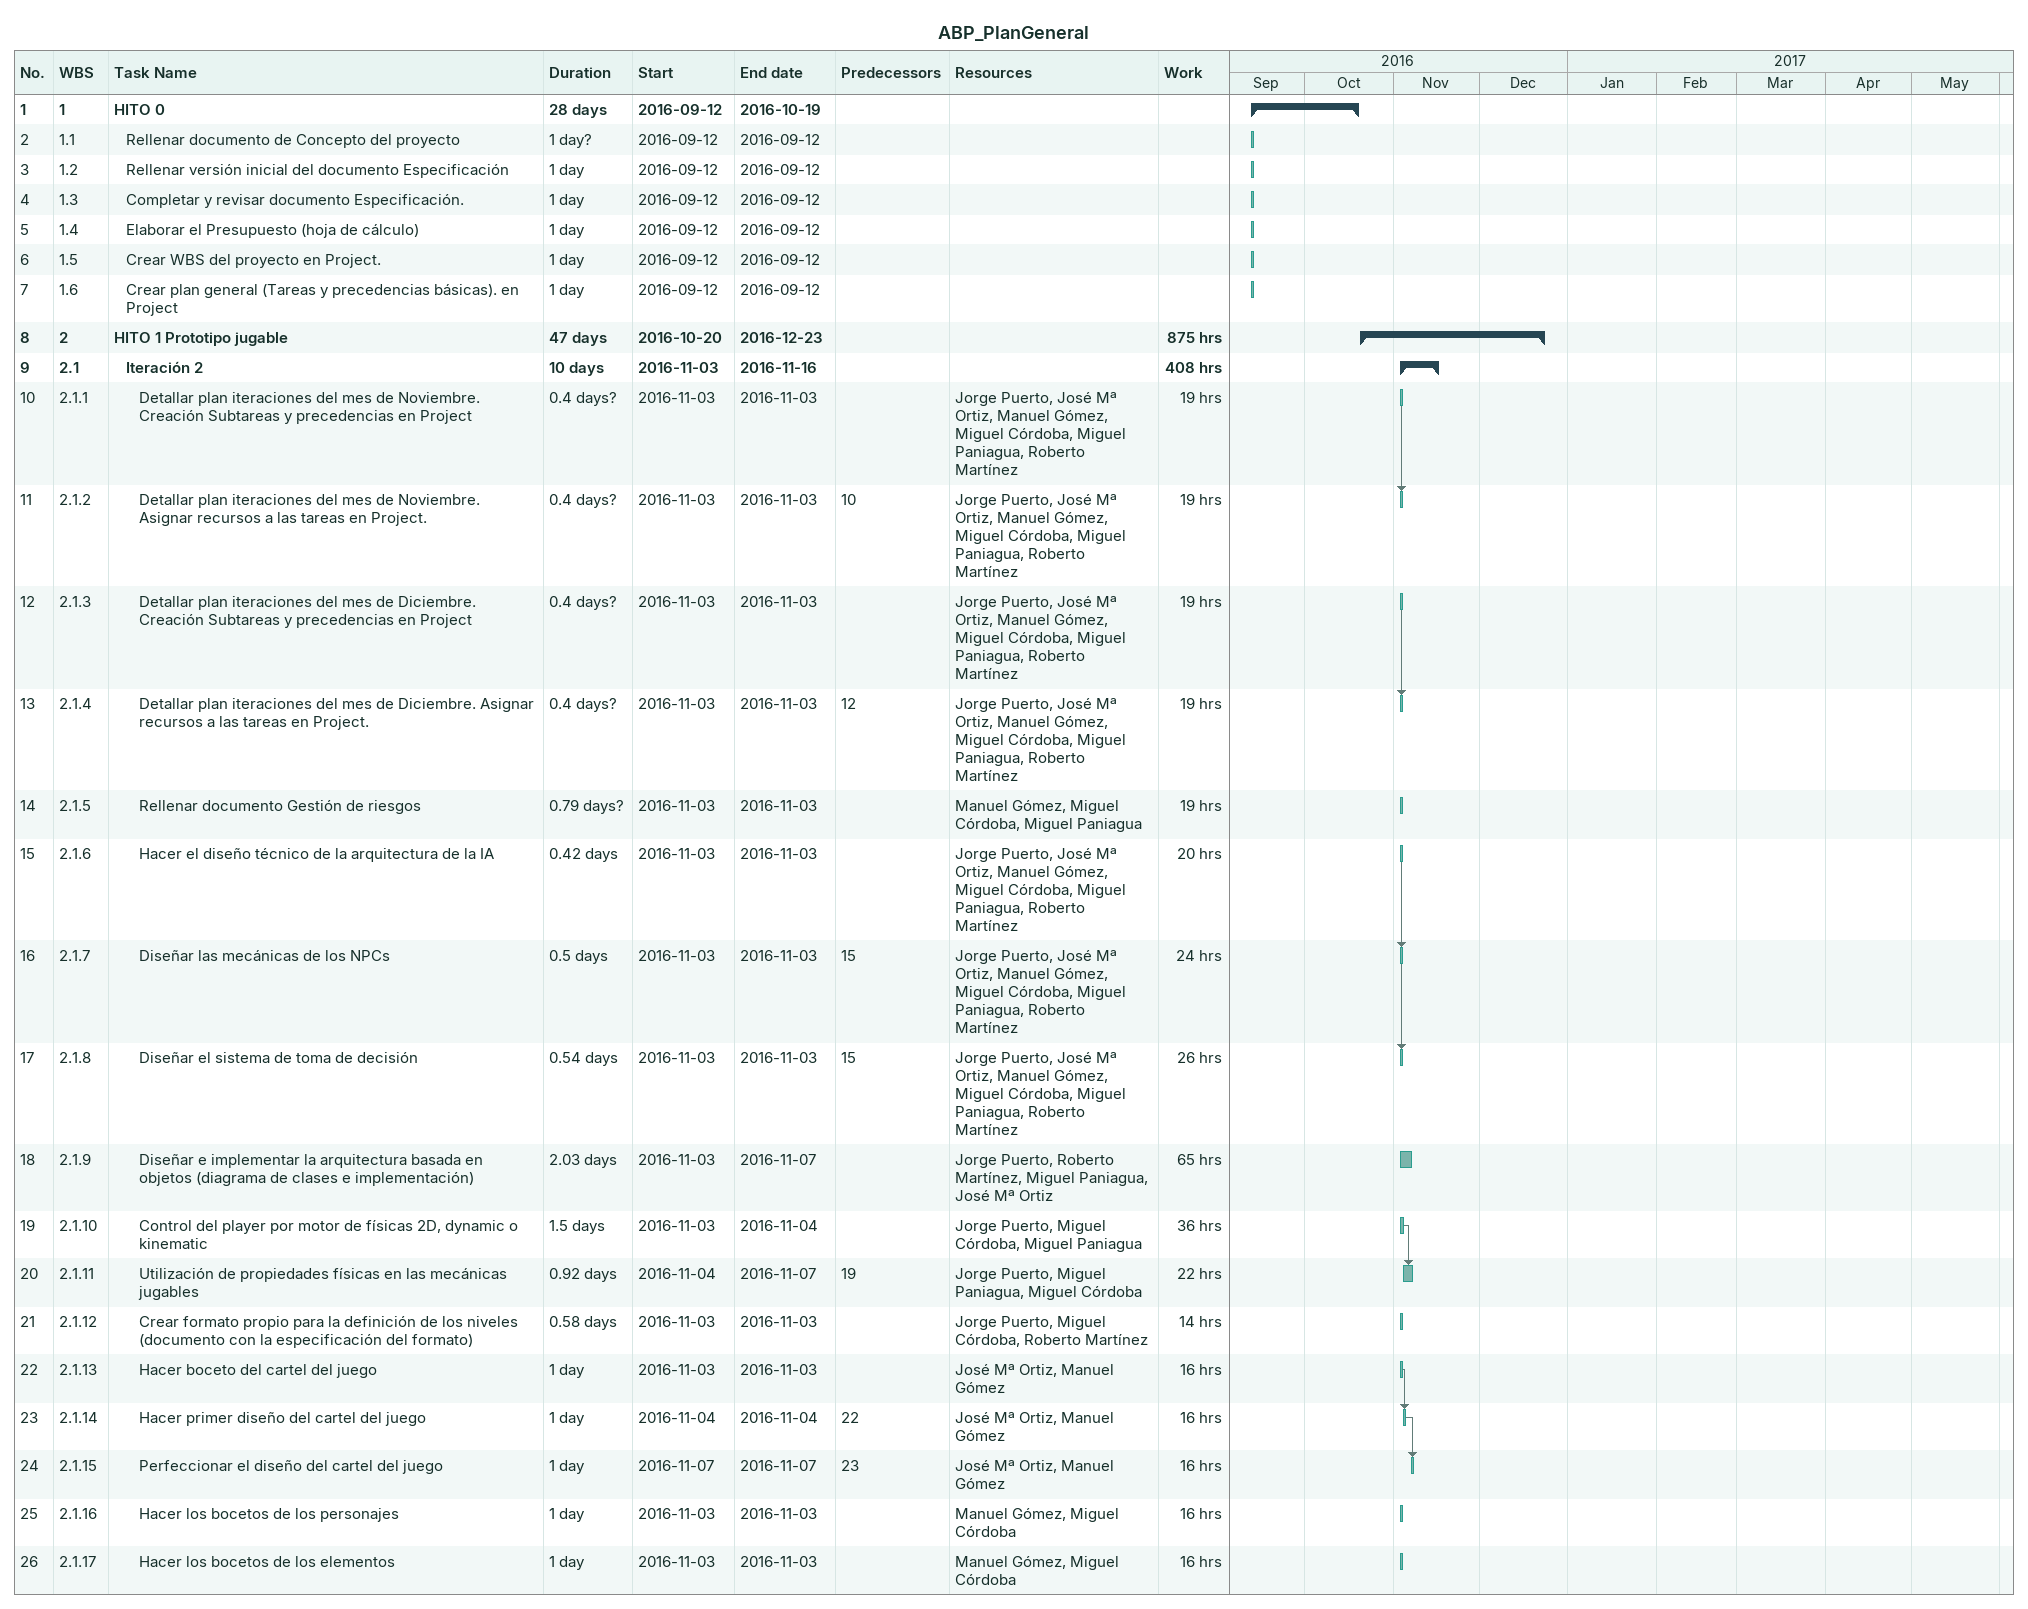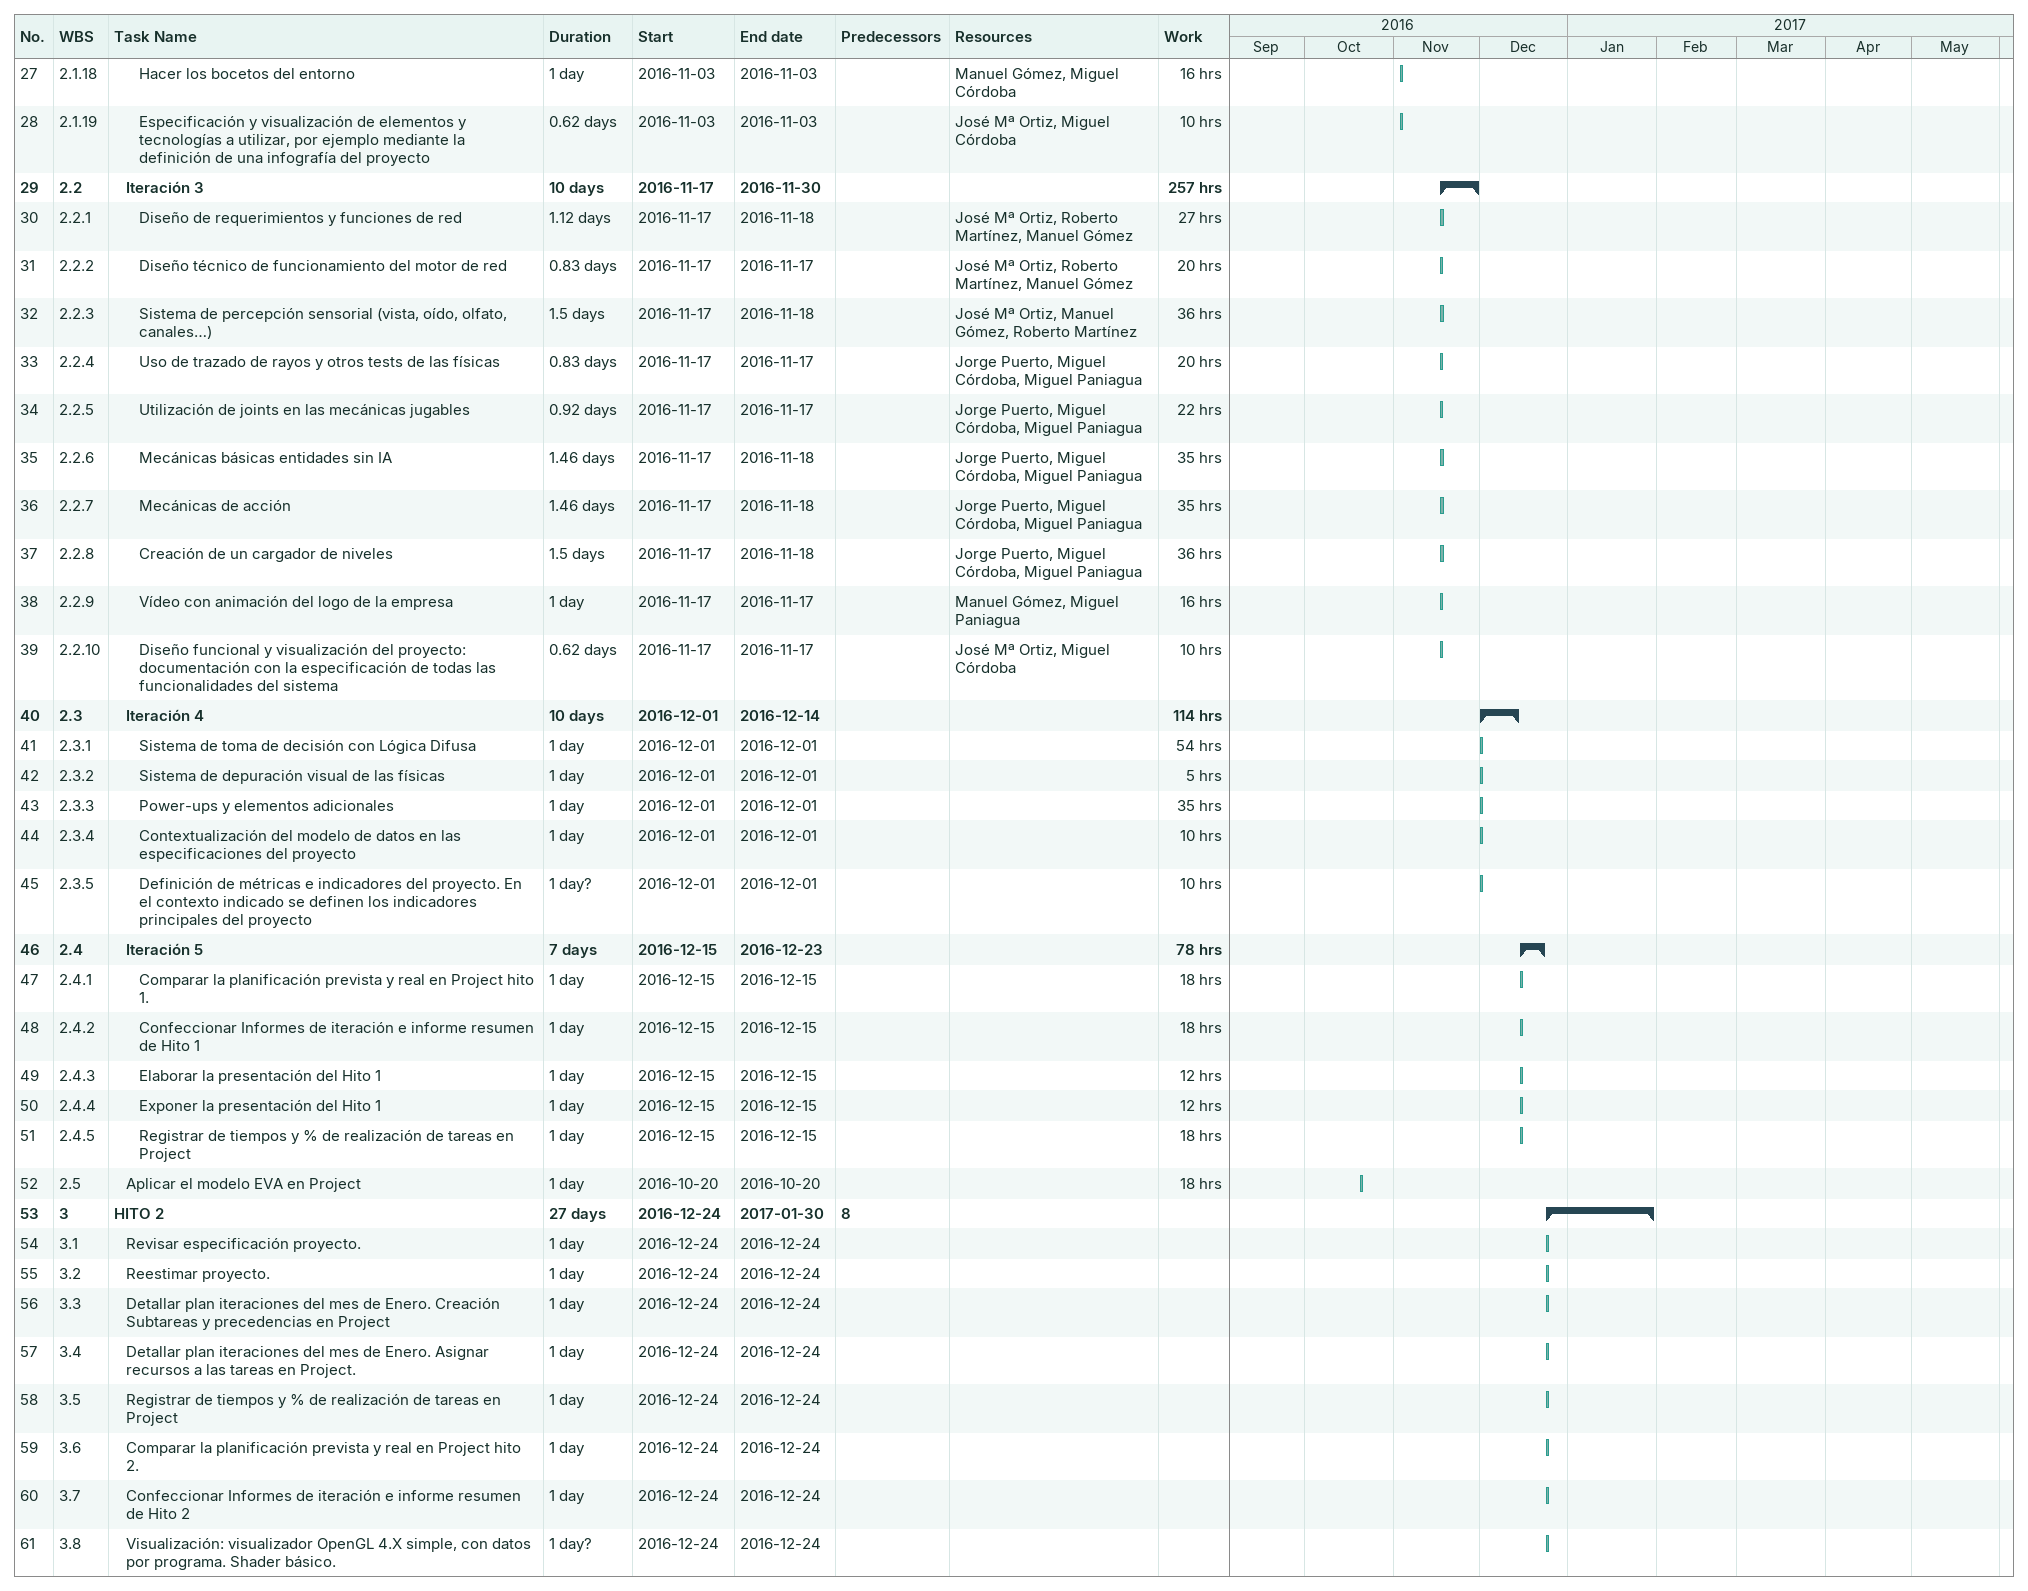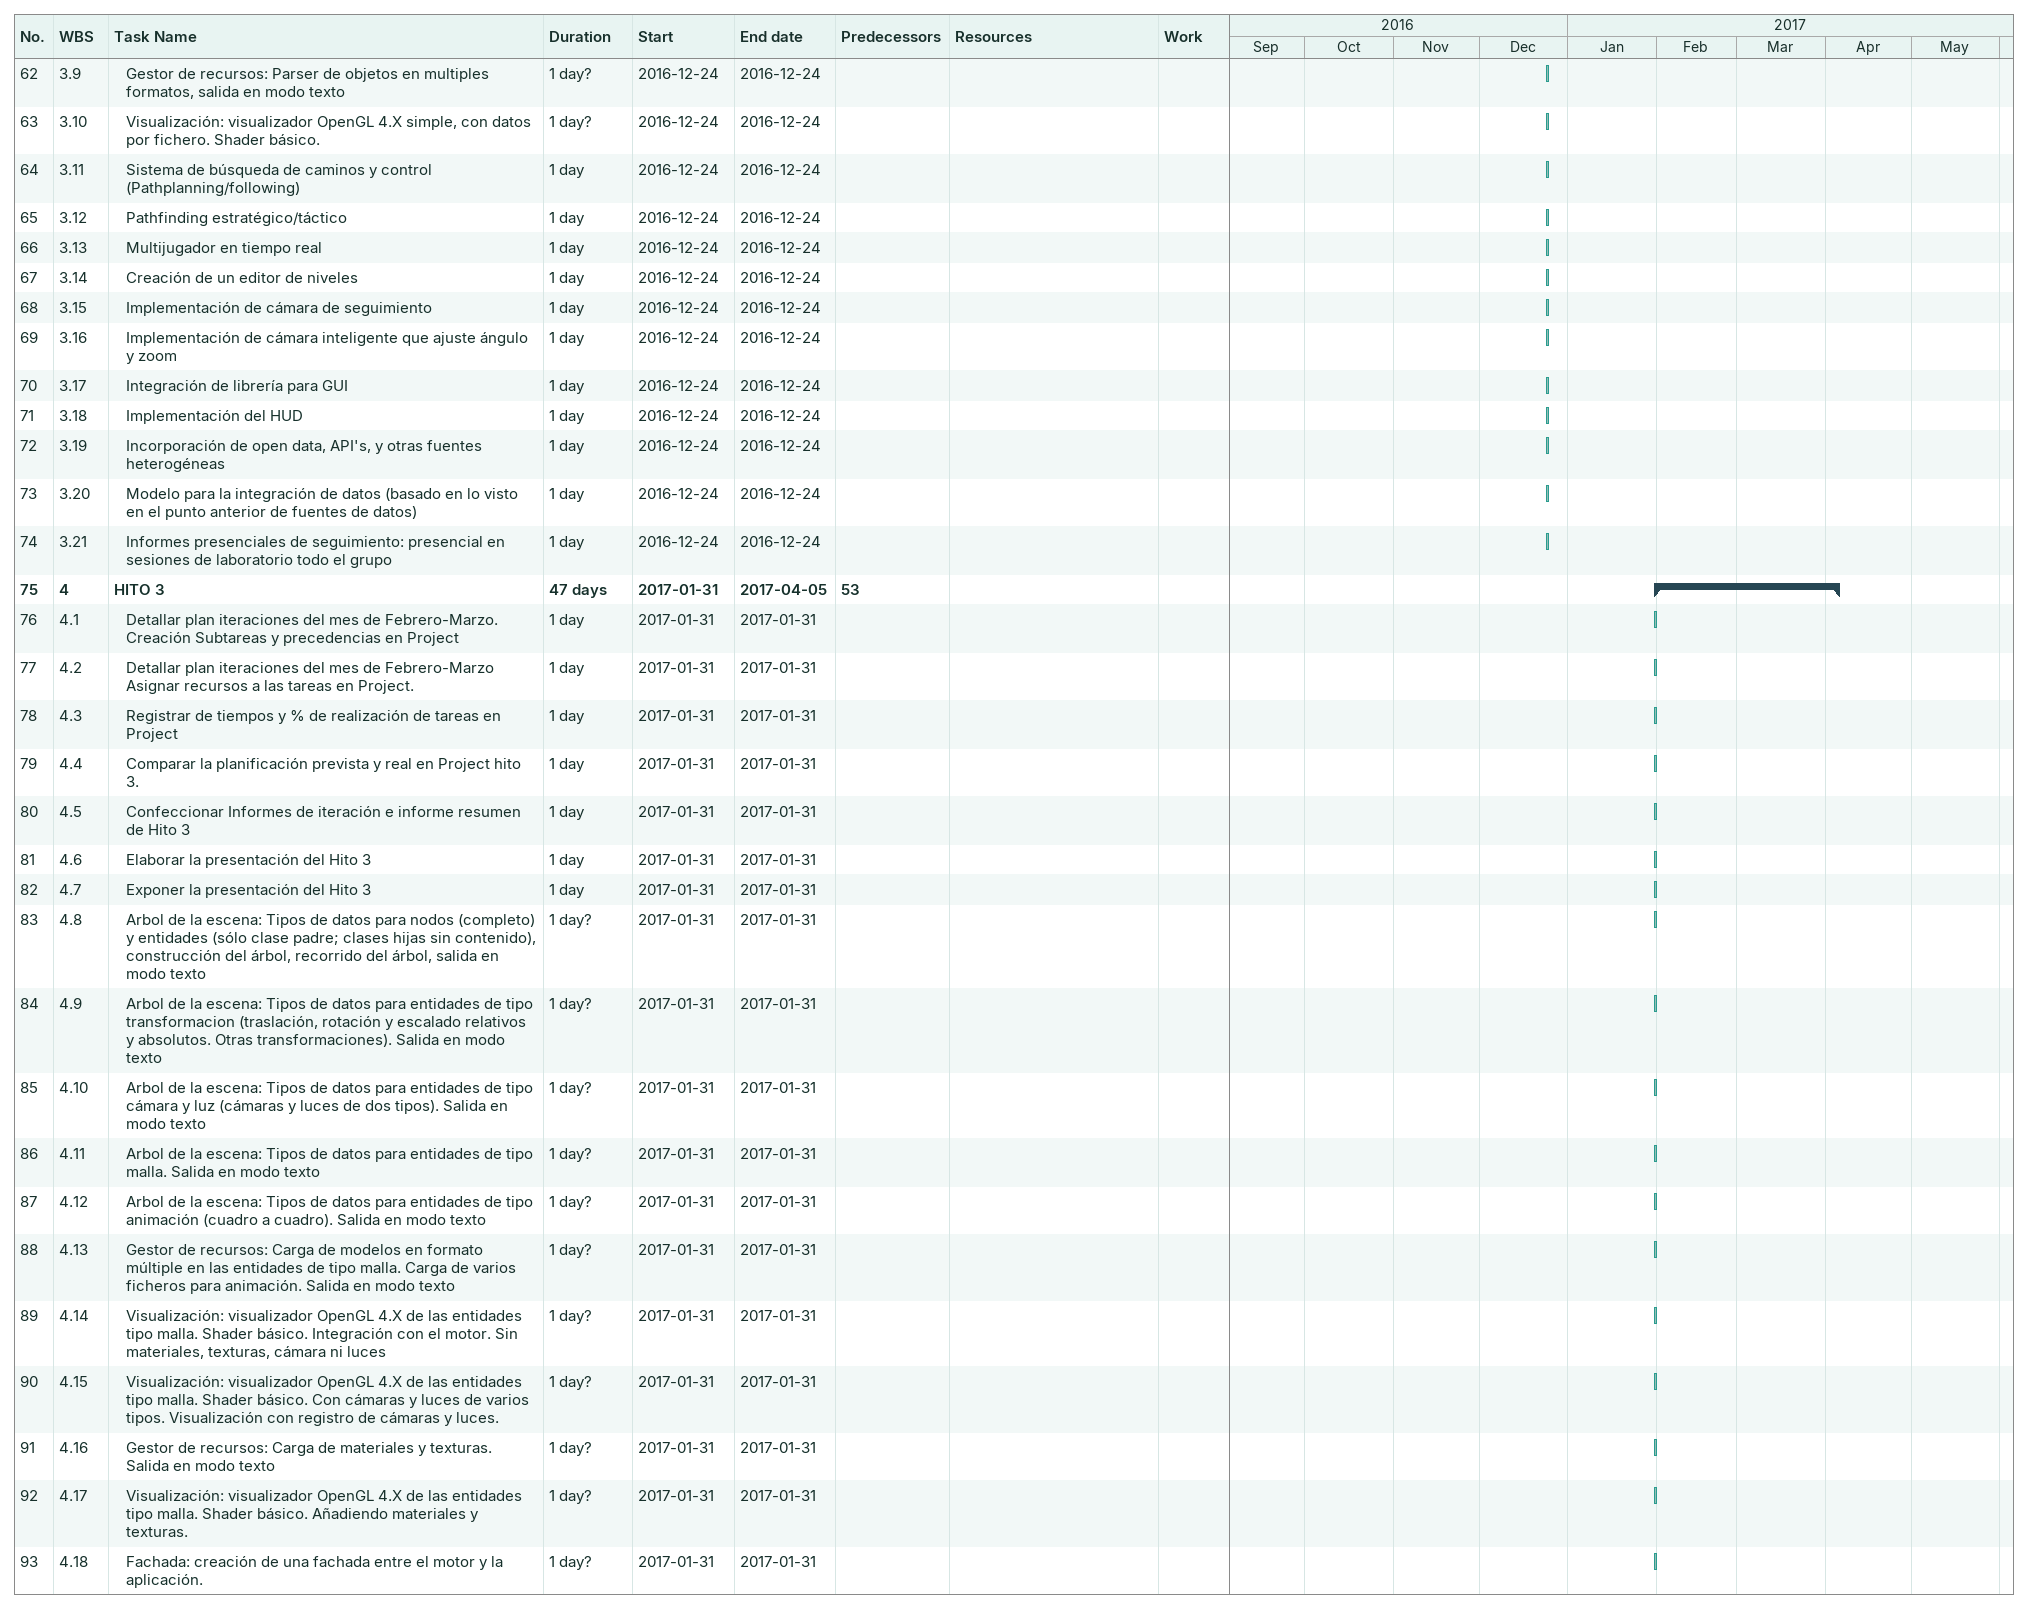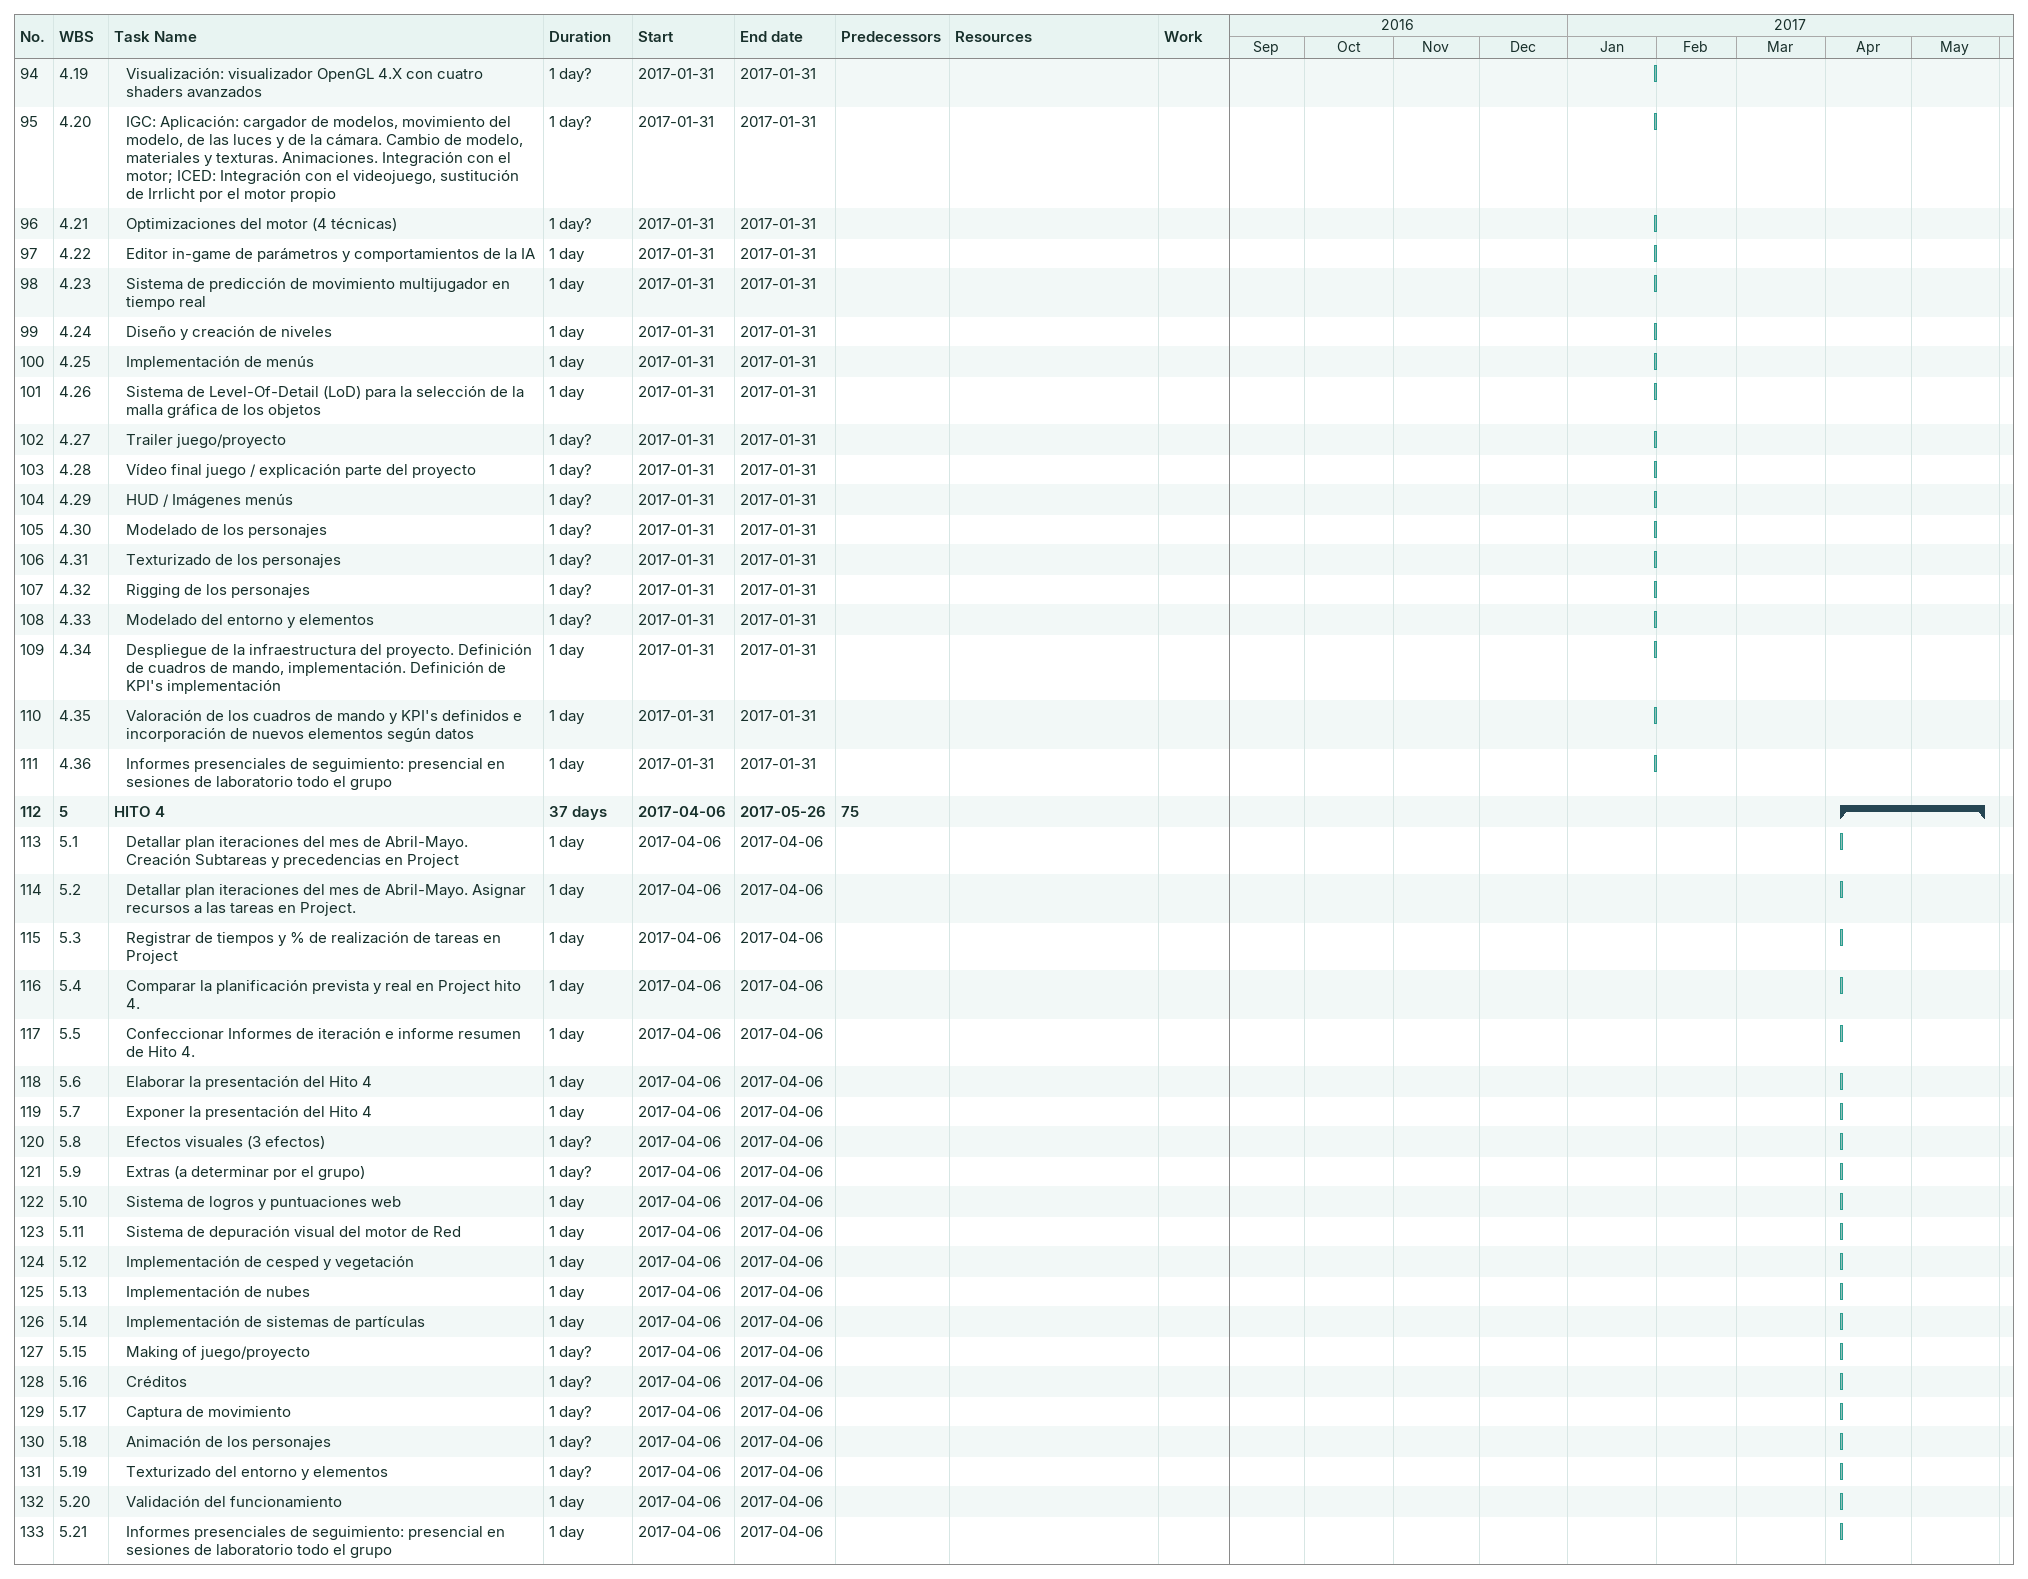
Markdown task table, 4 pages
ABP_PlanGeneral

| ID | WBS | Task | Duration | Start | Finish | Predecessors | Resources | Work (h) |
|---|---|---|---|---|---|---|---|---|
| 1 | 1 | **HITO 0** | 28d | 2016-09-12 | 2016-10-19 |  |  |  |
| 2 | 1.1 | Rellenar documento de Concepto del proyecto | 1d? | 2016-09-12 | 2016-09-12 |  |  |  |
| 3 | 1.2 | Rellenar versión inicial del documento Especificación | 1d | 2016-09-12 | 2016-09-12 |  |  |  |
| 4 | 1.3 | Completar y revisar documento Especificación. | 1d | 2016-09-12 | 2016-09-12 |  |  |  |
| 5 | 1.4 | Elaborar el Presupuesto (hoja de cálculo) | 1d | 2016-09-12 | 2016-09-12 |  |  |  |
| 6 | 1.5 | Crear WBS del proyecto en Project. | 1d | 2016-09-12 | 2016-09-12 |  |  |  |
| 7 | 1.6 | Crear plan general (Tareas y precedencias básicas). en Project | 1d | 2016-09-12 | 2016-09-12 |  |  |  |
| 8 | 2 | **HITO 1 Prototipo jugable** | 47d | 2016-10-20 | 2016-12-23 |  |  | 875 |
| 9 | 2.1 | **Iteración 2** | 10d | 2016-11-03 | 2016-11-16 |  |  | 408 |
| 10 | 2.1.1 | Detallar plan iteraciones del mes de Noviembre. Creación Subtareas y precedencias en Project | 0.4d? | 2016-11-03 | 2016-11-03 |  | Jorge Puerto, José Mª Ortiz, Manuel Gómez, Miguel Córdoba, Miguel Paniagua, Roberto Martínez | 19 |
| 11 | 2.1.2 | Detallar plan iteraciones del mes de Noviembre. Asignar recursos a las tareas en Project. | 0.4d? | 2016-11-03 | 2016-11-03 | 10 | Jorge Puerto, José Mª Ortiz, Manuel Gómez, Miguel Córdoba, Miguel Paniagua, Roberto Martínez | 19 |
| 12 | 2.1.3 | Detallar plan iteraciones del mes de Diciembre. Creación Subtareas y precedencias en Project | 0.4d? | 2016-11-03 | 2016-11-03 |  | Jorge Puerto, José Mª Ortiz, Manuel Gómez, Miguel Córdoba, Miguel Paniagua, Roberto Martínez | 19 |
| 13 | 2.1.4 | Detallar plan iteraciones del mes de Diciembre. Asignar recursos a las tareas en Project. | 0.4d? | 2016-11-03 | 2016-11-03 | 12 | Jorge Puerto, José Mª Ortiz, Manuel Gómez, Miguel Córdoba, Miguel Paniagua, Roberto Martínez | 19 |
| 14 | 2.1.5 | Rellenar documento Gestión de riesgos | 0.79d? | 2016-11-03 | 2016-11-03 |  | Manuel Gómez, Miguel Córdoba, Miguel Paniagua | 19 |
| 15 | 2.1.6 | Hacer el diseño técnico de la arquitectura de la IA | 0.42d | 2016-11-03 | 2016-11-03 |  | Jorge Puerto, José Mª Ortiz, Manuel Gómez, Miguel Córdoba, Miguel Paniagua, Roberto Martínez | 20 |
| 16 | 2.1.7 | Diseñar las mecánicas de los NPCs | 0.5d | 2016-11-03 | 2016-11-03 | 15 | Jorge Puerto, José Mª Ortiz, Manuel Gómez, Miguel Córdoba, Miguel Paniagua, Roberto Martínez | 24 |
| 17 | 2.1.8 | Diseñar el sistema de toma de decisión | 0.54d | 2016-11-03 | 2016-11-03 | 15 | Jorge Puerto, José Mª Ortiz, Manuel Gómez, Miguel Córdoba, Miguel Paniagua, Roberto Martínez | 26 |
| 18 | 2.1.9 | Diseñar e implementar la arquitectura basada en objetos (diagrama de clases e implementación) | 2.03d | 2016-11-03 | 2016-11-07 |  | Jorge Puerto, Roberto Martínez, Miguel Paniagua, José Mª Ortiz | 65 |
| 19 | 2.1.10 | Control del player por motor de físicas 2D, dynamic o kinematic | 1.5d | 2016-11-03 | 2016-11-04 |  | Jorge Puerto, Miguel Córdoba, Miguel Paniagua | 36 |
| 20 | 2.1.11 | Utilización de propiedades físicas en las mecánicas jugables | 0.92d | 2016-11-04 | 2016-11-07 | 19 | Jorge Puerto, Miguel Paniagua, Miguel Córdoba | 22 |
| 21 | 2.1.12 | Crear formato propio para la definición de los niveles (documento con la especificación del formato) | 0.58d | 2016-11-03 | 2016-11-03 |  | Jorge Puerto, Miguel Córdoba, Roberto Martínez | 14 |
| 22 | 2.1.13 | Hacer boceto del cartel del juego | 1d | 2016-11-03 | 2016-11-03 |  | José Mª Ortiz, Manuel Gómez | 16 |
| 23 | 2.1.14 | Hacer primer diseño del cartel del juego | 1d | 2016-11-04 | 2016-11-04 | 22 | José Mª Ortiz, Manuel Gómez | 16 |
| 24 | 2.1.15 | Perfeccionar el diseño del cartel del juego | 1d | 2016-11-07 | 2016-11-07 | 23 | José Mª Ortiz, Manuel Gómez | 16 |
| 25 | 2.1.16 | Hacer los bocetos de los personajes | 1d | 2016-11-03 | 2016-11-03 |  | Manuel Gómez, Miguel Córdoba | 16 |
| 26 | 2.1.17 | Hacer los bocetos de los elementos | 1d | 2016-11-03 | 2016-11-03 |  | Manuel Gómez, Miguel Córdoba | 16 |
| 27 | 2.1.18 | Hacer los bocetos del entorno | 1d | 2016-11-03 | 2016-11-03 |  | Manuel Gómez, Miguel Córdoba | 16 |
| 28 | 2.1.19 | Especificación y visualización de elementos y tecnologías a utilizar, por ejemplo mediante la definición de una infografía del proyecto | 0.62d | 2016-11-03 | 2016-11-03 |  | José Mª Ortiz, Miguel Córdoba | 10 |
| 29 | 2.2 | **Iteración 3** | 10d | 2016-11-17 | 2016-11-30 |  |  | 257 |
| 30 | 2.2.1 | Diseño de requerimientos y funciones de red | 1.12d | 2016-11-17 | 2016-11-18 |  | José Mª Ortiz, Roberto Martínez, Manuel Gómez | 27 |
| 31 | 2.2.2 | Diseño técnico de funcionamiento del motor de red | 0.83d | 2016-11-17 | 2016-11-17 |  | José Mª Ortiz, Roberto Martínez, Manuel Gómez | 20 |
| 32 | 2.2.3 | Sistema de percepción sensorial (vista, oído, olfato, canales…) | 1.5d | 2016-11-17 | 2016-11-18 |  | José Mª Ortiz, Manuel Gómez, Roberto Martínez | 36 |
| 33 | 2.2.4 | Uso de trazado de rayos y otros tests de las físicas | 0.83d | 2016-11-17 | 2016-11-17 |  | Jorge Puerto, Miguel Córdoba, Miguel Paniagua | 20 |
| 34 | 2.2.5 | Utilización de joints en las mecánicas jugables | 0.92d | 2016-11-17 | 2016-11-17 |  | Jorge Puerto, Miguel Córdoba, Miguel Paniagua | 22 |
| 35 | 2.2.6 | Mecánicas básicas entidades sin IA | 1.46d | 2016-11-17 | 2016-11-18 |  | Jorge Puerto, Miguel Córdoba, Miguel Paniagua | 35 |
| 36 | 2.2.7 | Mecánicas de acción | 1.46d | 2016-11-17 | 2016-11-18 |  | Jorge Puerto, Miguel Córdoba, Miguel Paniagua | 35 |
| 37 | 2.2.8 | Creación de un cargador de niveles | 1.5d | 2016-11-17 | 2016-11-18 |  | Jorge Puerto, Miguel Córdoba, Miguel Paniagua | 36 |
| 38 | 2.2.9 | Vídeo con animación del logo de la empresa | 1d | 2016-11-17 | 2016-11-17 |  | Manuel Gómez, Miguel Paniagua | 16 |
| 39 | 2.2.10 | Diseño funcional y visualización del proyecto: documentación con la especificación de todas las funcionalidades del sistema | 0.62d | 2016-11-17 | 2016-11-17 |  | José Mª Ortiz, Miguel Córdoba | 10 |
| 40 | 2.3 | **Iteración 4** | 10d | 2016-12-01 | 2016-12-14 |  |  | 114 |
| 41 | 2.3.1 | Sistema de toma de decisión con Lógica Difusa | 1d | 2016-12-01 | 2016-12-01 |  |  | 54 |
| 42 | 2.3.2 | Sistema de depuración visual de las físicas | 1d | 2016-12-01 | 2016-12-01 |  |  | 5 |
| 43 | 2.3.3 | Power-ups y elementos adicionales | 1d | 2016-12-01 | 2016-12-01 |  |  | 35 |
| 44 | 2.3.4 | Contextualización del modelo de datos en las especificaciones del proyecto | 1d | 2016-12-01 | 2016-12-01 |  |  | 10 |
| 45 | 2.3.5 | Definición de métricas e indicadores del proyecto. En el contexto indicado se definen los indicadores principales del proyecto | 1d? | 2016-12-01 | 2016-12-01 |  |  | 10 |
| 46 | 2.4 | **Iteración 5** | 7d | 2016-12-15 | 2016-12-23 |  |  | 78 |
| 47 | 2.4.1 | Comparar la planificación prevista y real en Project hito 1. | 1d | 2016-12-15 | 2016-12-15 |  |  | 18 |
| 48 | 2.4.2 | Confeccionar Informes de iteración e informe resumen de Hito 1 | 1d | 2016-12-15 | 2016-12-15 |  |  | 18 |
| 49 | 2.4.3 | Elaborar la presentación del Hito 1 | 1d | 2016-12-15 | 2016-12-15 |  |  | 12 |
| 50 | 2.4.4 | Exponer la presentación del Hito 1 | 1d | 2016-12-15 | 2016-12-15 |  |  | 12 |
| 51 | 2.4.5 | Registrar de tiempos y % de realización de tareas en Project | 1d | 2016-12-15 | 2016-12-15 |  |  | 18 |
| 52 | 2.5 | Aplicar el modelo EVA en Project | 1d | 2016-10-20 | 2016-10-20 |  |  | 18 |
| 53 | 3 | **HITO 2** | 27d | 2016-12-24 | 2017-01-30 | 8 |  |  |
| 54 | 3.1 | Revisar especificación proyecto. | 1d | 2016-12-24 | 2016-12-24 |  |  |  |
| 55 | 3.2 | Reestimar proyecto. | 1d | 2016-12-24 | 2016-12-24 |  |  |  |
| 56 | 3.3 | Detallar plan iteraciones del mes de Enero. Creación Subtareas y precedencias en Project | 1d | 2016-12-24 | 2016-12-24 |  |  |  |
| 57 | 3.4 | Detallar plan iteraciones del mes de Enero. Asignar recursos a las tareas en Project. | 1d | 2016-12-24 | 2016-12-24 |  |  |  |
| 58 | 3.5 | Registrar de tiempos y % de realización de tareas en Project | 1d | 2016-12-24 | 2016-12-24 |  |  |  |
| 59 | 3.6 | Comparar la planificación prevista y real en Project hito 2. | 1d | 2016-12-24 | 2016-12-24 |  |  |  |
| 60 | 3.7 | Confeccionar Informes de iteración e informe resumen de Hito 2 | 1d | 2016-12-24 | 2016-12-24 |  |  |  |
| 61 | 3.8 | Visualización: visualizador OpenGL 4.X simple, con datos por programa. Shader básico. | 1d? | 2016-12-24 | 2016-12-24 |  |  |  |
| 62 | 3.9 | Gestor de recursos: Parser de objetos en multiples formatos, salida en modo texto | 1d? | 2016-12-24 | 2016-12-24 |  |  |  |
| 63 | 3.10 | Visualización: visualizador OpenGL 4.X simple, con datos por fichero. Shader básico. | 1d? | 2016-12-24 | 2016-12-24 |  |  |  |
| 64 | 3.11 | Sistema de búsqueda de caminos y control (Pathplanning/following) | 1d | 2016-12-24 | 2016-12-24 |  |  |  |
| 65 | 3.12 | Pathfinding estratégico/táctico | 1d | 2016-12-24 | 2016-12-24 |  |  |  |
| 66 | 3.13 | Multijugador en tiempo real | 1d | 2016-12-24 | 2016-12-24 |  |  |  |
| 67 | 3.14 | Creación de un editor de niveles | 1d | 2016-12-24 | 2016-12-24 |  |  |  |
| 68 | 3.15 | Implementación de cámara de seguimiento | 1d | 2016-12-24 | 2016-12-24 |  |  |  |
| 69 | 3.16 | Implementación de cámara inteligente que ajuste ángulo y zoom | 1d | 2016-12-24 | 2016-12-24 |  |  |  |
| 70 | 3.17 | Integración de librería para GUI | 1d | 2016-12-24 | 2016-12-24 |  |  |  |
| 71 | 3.18 | Implementación del HUD | 1d | 2016-12-24 | 2016-12-24 |  |  |  |
| 72 | 3.19 | Incorporación de open data, API's, y otras fuentes heterogéneas | 1d | 2016-12-24 | 2016-12-24 |  |  |  |
| 73 | 3.20 | Modelo para la integración de datos (basado en lo visto en el punto anterior de fuentes de datos) | 1d | 2016-12-24 | 2016-12-24 |  |  |  |
| 74 | 3.21 | Informes presenciales de seguimiento: presencial en sesiones de laboratorio todo el grupo | 1d | 2016-12-24 | 2016-12-24 |  |  |  |
| 75 | 4 | **HITO 3** | 47d | 2017-01-31 | 2017-04-05 | 53 |  |  |
| 76 | 4.1 | Detallar plan iteraciones del mes de Febrero-Marzo. Creación Subtareas y precedencias en Project | 1d | 2017-01-31 | 2017-01-31 |  |  |  |
| 77 | 4.2 | Detallar plan iteraciones del mes de Febrero-Marzo Asignar recursos a las tareas en Project. | 1d | 2017-01-31 | 2017-01-31 |  |  |  |
| 78 | 4.3 | Registrar de tiempos y % de realización de tareas en Project | 1d | 2017-01-31 | 2017-01-31 |  |  |  |
| 79 | 4.4 | Comparar la planificación prevista y real en Project hito 3. | 1d | 2017-01-31 | 2017-01-31 |  |  |  |
| 80 | 4.5 | Confeccionar Informes de iteración e informe resumen de Hito 3 | 1d | 2017-01-31 | 2017-01-31 |  |  |  |
| 81 | 4.6 | Elaborar la presentación del Hito 3 | 1d | 2017-01-31 | 2017-01-31 |  |  |  |
| 82 | 4.7 | Exponer la presentación del Hito 3 | 1d | 2017-01-31 | 2017-01-31 |  |  |  |
| 83 | 4.8 | Arbol de la escena: Tipos de datos para nodos (completo) y entidades (sólo clase padre; clases hijas sin contenido), construcción del árbol, recorrido del árbol, salida en modo texto | 1d? | 2017-01-31 | 2017-01-31 |  |  |  |
| 84 | 4.9 | Arbol de la escena: Tipos de datos para entidades de tipo transformacion (traslación, rotación y escalado relativos y absolutos. Otras transformaciones). Salida en modo texto | 1d? | 2017-01-31 | 2017-01-31 |  |  |  |
| 85 | 4.10 | Arbol de la escena: Tipos de datos para entidades de tipo cámara y luz (cámaras y luces de dos tipos). Salida en modo texto | 1d? | 2017-01-31 | 2017-01-31 |  |  |  |
| 86 | 4.11 | Arbol de la escena: Tipos de datos para entidades de tipo malla. Salida en modo texto | 1d? | 2017-01-31 | 2017-01-31 |  |  |  |
| 87 | 4.12 | Arbol de la escena: Tipos de datos para entidades de tipo animación (cuadro a cuadro). Salida en modo texto | 1d? | 2017-01-31 | 2017-01-31 |  |  |  |
| 88 | 4.13 | Gestor de recursos: Carga de modelos en formato múltiple en las entidades de tipo malla. Carga de varios ficheros para animación. Salida en modo texto | 1d? | 2017-01-31 | 2017-01-31 |  |  |  |
| 89 | 4.14 | Visualización: visualizador OpenGL 4.X de las entidades tipo malla. Shader básico. Integración con el motor. Sin materiales, texturas, cámara ni luces | 1d? | 2017-01-31 | 2017-01-31 |  |  |  |
| 90 | 4.15 | Visualización: visualizador OpenGL 4.X de las entidades tipo malla. Shader básico. Con cámaras y luces de varios tipos. Visualización con registro de cámaras y luces. | 1d? | 2017-01-31 | 2017-01-31 |  |  |  |
| 91 | 4.16 | Gestor de recursos: Carga de materiales y texturas. Salida en modo texto | 1d? | 2017-01-31 | 2017-01-31 |  |  |  |
| 92 | 4.17 | Visualización: visualizador OpenGL 4.X de las entidades tipo malla. Shader básico. Añadiendo materiales y texturas. | 1d? | 2017-01-31 | 2017-01-31 |  |  |  |
| 93 | 4.18 | Fachada: creación de una fachada entre el motor y la aplicación. | 1d? | 2017-01-31 | 2017-01-31 |  |  |  |
| 94 | 4.19 | Visualización: visualizador OpenGL 4.X con cuatro shaders avanzados | 1d? | 2017-01-31 | 2017-01-31 |  |  |  |
| 95 | 4.20 | IGC: Aplicación: cargador de modelos, movimiento del modelo, de las luces y de la cámara. Cambio de modelo, materiales y texturas. Animaciones. Integración con el motor; ICED: Integración con el videojuego, sustitución de Irrlicht por el motor propio | 1d? | 2017-01-31 | 2017-01-31 |  |  |  |
| 96 | 4.21 | Optimizaciones del motor (4 técnicas) | 1d? | 2017-01-31 | 2017-01-31 |  |  |  |
| 97 | 4.22 | Editor in-game de parámetros y comportamientos de la IA | 1d | 2017-01-31 | 2017-01-31 |  |  |  |
| 98 | 4.23 | Sistema de predicción de movimiento multijugador en tiempo real | 1d | 2017-01-31 | 2017-01-31 |  |  |  |
| 99 | 4.24 | Diseño y creación de niveles | 1d | 2017-01-31 | 2017-01-31 |  |  |  |
| 100 | 4.25 | Implementación de menús | 1d | 2017-01-31 | 2017-01-31 |  |  |  |
| 101 | 4.26 | Sistema de Level-Of-Detail (LoD) para la selección de la malla gráfica de los objetos | 1d | 2017-01-31 | 2017-01-31 |  |  |  |
| 102 | 4.27 | Trailer juego/proyecto | 1d? | 2017-01-31 | 2017-01-31 |  |  |  |
| 103 | 4.28 | Vídeo final juego / explicación parte del proyecto | 1d? | 2017-01-31 | 2017-01-31 |  |  |  |
| 104 | 4.29 | HUD / Imágenes menús | 1d? | 2017-01-31 | 2017-01-31 |  |  |  |
| 105 | 4.30 | Modelado de los personajes | 1d? | 2017-01-31 | 2017-01-31 |  |  |  |
| 106 | 4.31 | Texturizado de los personajes | 1d? | 2017-01-31 | 2017-01-31 |  |  |  |
| 107 | 4.32 | Rigging de los personajes | 1d? | 2017-01-31 | 2017-01-31 |  |  |  |
| 108 | 4.33 | Modelado del entorno y elementos | 1d? | 2017-01-31 | 2017-01-31 |  |  |  |
| 109 | 4.34 | Despliegue de la infraestructura del proyecto. Definición de cuadros de mando, implementación. Definición de KPI's implementación | 1d | 2017-01-31 | 2017-01-31 |  |  |  |
| 110 | 4.35 | Valoración de los cuadros de mando y KPI's definidos e incorporación de nuevos elementos según datos | 1d | 2017-01-31 | 2017-01-31 |  |  |  |
| 111 | 4.36 | Informes presenciales de seguimiento: presencial en sesiones de laboratorio todo el grupo | 1d | 2017-01-31 | 2017-01-31 |  |  |  |
| 112 | 5 | **HITO 4** | 37d | 2017-04-06 | 2017-05-26 | 75 |  |  |
| 113 | 5.1 | Detallar plan iteraciones del mes de Abril-Mayo. Creación Subtareas y precedencias en Project | 1d | 2017-04-06 | 2017-04-06 |  |  |  |
| 114 | 5.2 | Detallar plan iteraciones del mes de Abril-Mayo. Asignar recursos a las tareas en Project. | 1d | 2017-04-06 | 2017-04-06 |  |  |  |
| 115 | 5.3 | Registrar de tiempos y % de realización de tareas en Project | 1d | 2017-04-06 | 2017-04-06 |  |  |  |
| 116 | 5.4 | Comparar la planificación prevista y real en Project hito 4. | 1d | 2017-04-06 | 2017-04-06 |  |  |  |
| 117 | 5.5 | Confeccionar Informes de iteración e informe resumen de Hito 4. | 1d | 2017-04-06 | 2017-04-06 |  |  |  |
| 118 | 5.6 | Elaborar la presentación del Hito 4 | 1d | 2017-04-06 | 2017-04-06 |  |  |  |
| 119 | 5.7 | Exponer la presentación del Hito 4 | 1d | 2017-04-06 | 2017-04-06 |  |  |  |
| 120 | 5.8 | Efectos visuales (3 efectos) | 1d? | 2017-04-06 | 2017-04-06 |  |  |  |
| 121 | 5.9 | Extras (a determinar por el grupo) | 1d? | 2017-04-06 | 2017-04-06 |  |  |  |
| 122 | 5.10 | Sistema de logros y puntuaciones web | 1d | 2017-04-06 | 2017-04-06 |  |  |  |
| 123 | 5.11 | Sistema de depuración visual del motor de Red | 1d | 2017-04-06 | 2017-04-06 |  |  |  |
| 124 | 5.12 | Implementación de cesped y vegetación | 1d | 2017-04-06 | 2017-04-06 |  |  |  |
| 125 | 5.13 | Implementación de nubes | 1d | 2017-04-06 | 2017-04-06 |  |  |  |
| 126 | 5.14 | Implementación de sistemas de partículas | 1d | 2017-04-06 | 2017-04-06 |  |  |  |
| 127 | 5.15 | Making of juego/proyecto | 1d? | 2017-04-06 | 2017-04-06 |  |  |  |
| 128 | 5.16 | Créditos | 1d? | 2017-04-06 | 2017-04-06 |  |  |  |
| 129 | 5.17 | Captura de movimiento | 1d? | 2017-04-06 | 2017-04-06 |  |  |  |
| 130 | 5.18 | Animación de los personajes | 1d? | 2017-04-06 | 2017-04-06 |  |  |  |
| 131 | 5.19 | Texturizado del entorno y elementos | 1d? | 2017-04-06 | 2017-04-06 |  |  |  |
| 132 | 5.20 | Validación del funcionamiento | 1d | 2017-04-06 | 2017-04-06 |  |  |  |
| 133 | 5.21 | Informes presenciales de seguimiento: presencial en sesiones de laboratorio todo el grupo | 1d | 2017-04-06 | 2017-04-06 |  |  |  |
